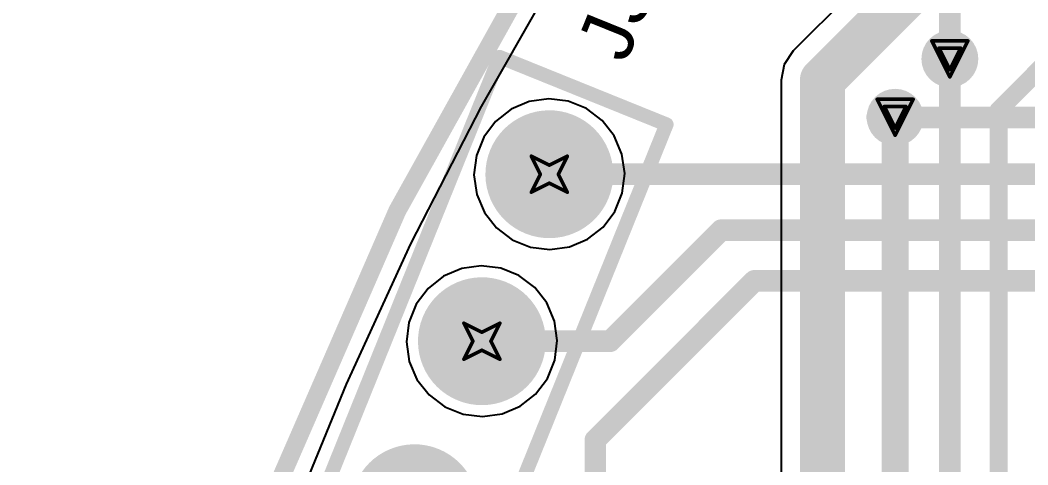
# Model space of a CAD drawing. Header units: inches. Extents: x 29 to 267, y 155 to 337.
# Drawn here: x 39.97 to 54.19, y 245.89 to 252.16 of the extents above; entities that cross this region are included whole.
import ezdxf

# ---------------------------------------------------------------- set-up
doc = ezdxf.new("R2010")
doc.units = ezdxf.units.IN
for name, color, linetype in [('Board Outline', 216, 'Continuous'), ('Bottom Layer', 5, 'Continuous'), ('Bottom Solder', 6, 'Continuous'), ('Drill Drawing', 1, 'Continuous'), ('Multi-Layer', 9, 'Continuous'), ('Pad Holes', 156, 'Continuous'), ('Top Layer', 1, 'Continuous'), ('Top Overlay', 2, 'Continuous'), ('Top Solder', 216, 'Continuous'), ('Via Holes', 16, 'Continuous')]:
    doc.layers.add(name, color=color, linetype=linetype)
doc.styles.add('Arial', font='', dxfattribs={"height": 0.2})
doc.styles.get('Arial').set_extended_font_data('Arial')

# ---------------------------------------------------------------- blocks, each defined once
blk = doc.blocks.new('HDR1X5__71')
at = {"layer": 'Bottom Layer'}
blk.add_hatch(color=5, dxfattribs=at).paths.add_polyline_path([(-0.7999996699999999, 0.7999996699999999), (0.7999996699999999, 0.7999996699999999), (0.7999996699999999, -0.7999996699999999), (-0.7999996699999999, -0.7999996699999999)])
h = blk.add_hatch(color=5, dxfattribs=at)
edge = h.paths.add_edge_path()
edge.add_arc((2.54, 0), 0.7999984, 0, 360)
h = blk.add_hatch(color=5, dxfattribs=at)
edge = h.paths.add_edge_path()
edge.add_arc((5.08, 0), 0.7999984, 0, 360)
h = blk.add_hatch(color=5, dxfattribs=at)
edge = h.paths.add_edge_path()
edge.add_arc((7.61999746, 2.54e-06), 0.7999984, 0, 360)
h = blk.add_hatch(color=5, dxfattribs=at)
edge = h.paths.add_edge_path()
edge.add_arc((10.16, -5.08e-06), 0.7999984, 0, 360)
at = {"layer": 'Bottom Solder'}
blk.add_hatch(color=6, dxfattribs=at).paths.add_polyline_path([(-0.90159967, 0.90159967), (0.90159967, 0.90159967), (0.90159967, -0.90159967), (-0.90159967, -0.90159967)])
h = blk.add_hatch(color=6, dxfattribs=at)
edge = h.paths.add_edge_path()
edge.add_arc((2.54, 0), 0.9015983999999999, 0, 360)
h = blk.add_hatch(color=6, dxfattribs=at)
edge = h.paths.add_edge_path()
edge.add_arc((5.08, 0), 0.9015983999999999, 0, 360)
h = blk.add_hatch(color=6, dxfattribs=at)
edge = h.paths.add_edge_path()
edge.add_arc((7.61999746, 2.54e-06), 0.9015983999999999, 0, 360)
h = blk.add_hatch(color=6, dxfattribs=at)
edge = h.paths.add_edge_path()
edge.add_arc((10.16, -5.08e-06), 0.9015983999999999, 0, 360)
at = {"layer": 'Multi-Layer'}
blk.add_hatch(color=9, dxfattribs=at).paths.add_polyline_path([(-0.7999996699999999, 0.7999996699999999), (0.7999996699999999, 0.7999996699999999), (0.7999996699999999, -0.7999996699999999), (-0.7999996699999999, -0.7999996699999999)])
h = blk.add_hatch(color=9, dxfattribs=at)
edge = h.paths.add_edge_path()
edge.add_arc((2.54, 0), 0.7999984, 0, 360)
h = blk.add_hatch(color=9, dxfattribs=at)
edge = h.paths.add_edge_path()
edge.add_arc((5.08, 0), 0.7999984, 0, 360)
h = blk.add_hatch(color=9, dxfattribs=at)
edge = h.paths.add_edge_path()
edge.add_arc((7.61999746, 2.54e-06), 0.7999984, 0, 360)
h = blk.add_hatch(color=9, dxfattribs=at)
edge = h.paths.add_edge_path()
edge.add_arc((10.16, -5.08e-06), 0.7999984, 0, 360)
at = {"layer": 'Pad Holes'}
h = blk.add_hatch(color=7, dxfattribs=at)
edge = h.paths.add_edge_path()
edge.add_arc((0, 0), 0.47500032, 0, 360)
h = blk.add_hatch(color=7, dxfattribs=at)
edge = h.paths.add_edge_path()
edge.add_arc((2.54, 0), 0.47500032, 0, 360)
h = blk.add_hatch(color=7, dxfattribs=at)
edge = h.paths.add_edge_path()
edge.add_arc((5.08, 0), 0.47500032, 0, 360)
h = blk.add_hatch(color=7, dxfattribs=at)
edge = h.paths.add_edge_path()
edge.add_arc((7.61999746, 2.54e-06), 0.47500032, 0, 360)
h = blk.add_hatch(color=7, dxfattribs=at)
edge = h.paths.add_edge_path()
edge.add_arc((10.16, -5.08e-06), 0.47500032, 0, 360)
at = {"layer": 'Top Layer'}
blk.add_hatch(color=1, dxfattribs=at).paths.add_polyline_path([(-0.7999996699999999, 0.7999996699999999), (0.7999996699999999, 0.7999996699999999), (0.7999996699999999, -0.7999996699999999), (-0.7999996699999999, -0.7999996699999999)])
h = blk.add_hatch(color=1, dxfattribs=at)
edge = h.paths.add_edge_path()
edge.add_arc((2.54, 0), 0.7999984, 0, 360)
h = blk.add_hatch(color=1, dxfattribs=at)
edge = h.paths.add_edge_path()
edge.add_arc((5.08, 0), 0.7999984, 0, 360)
h = blk.add_hatch(color=1, dxfattribs=at)
edge = h.paths.add_edge_path()
edge.add_arc((7.61999746, 2.54e-06), 0.7999984, 0, 360)
h = blk.add_hatch(color=1, dxfattribs=at)
edge = h.paths.add_edge_path()
edge.add_arc((10.16, -5.08e-06), 0.7999984, 0, 360)
at = {"layer": 'Top Solder'}
blk.add_hatch(color=216, dxfattribs=at).paths.add_polyline_path([(-0.90159967, 0.90159967), (0.90159967, 0.90159967), (0.90159967, -0.90159967), (-0.90159967, -0.90159967)])
h = blk.add_hatch(color=216, dxfattribs=at)
edge = h.paths.add_edge_path()
edge.add_arc((2.54, 0), 0.9015983999999999, 0, 360)
h = blk.add_hatch(color=216, dxfattribs=at)
edge = h.paths.add_edge_path()
edge.add_arc((5.08, 0), 0.9015983999999999, 0, 360)
h = blk.add_hatch(color=216, dxfattribs=at)
edge = h.paths.add_edge_path()
edge.add_arc((7.61999746, 2.54e-06), 0.9015983999999999, 0, 360)
h = blk.add_hatch(color=216, dxfattribs=at)
edge = h.paths.add_edge_path()
edge.add_arc((10.16, -5.08e-06), 0.9015983999999999, 0, 360)
at = {"layer": 'Top Overlay'}
for points in [[(-1.26999746, 1.27, 0.1999996, 0.1999996, 0), (-1.27, -1.26999746, 0.1999996, 0.1999996, 0)], [(-1.26999746, 1.27, 0.1999996, 0.1999996, 0), (11.43, 1.27000254, 0.1999996, 0.1999996, 0)], [(11.43, 1.27000254, 0.1999996, 0.1999996, 0), (11.43, -1.27, 0.1999996, 0.1999996, 0)], [(-1.27, -1.26999746, 0.1999996, 0.1999996, 0), (11.43, -1.27, 0.1999996, 0.1999996, 0)]]:
    blk.add_lwpolyline(points, format="xyseb", dxfattribs=at)
for points in [[(-1.31999736, 1.27, 0.0999998, 0.0999998, 1), (-1.21999756, 1.27, 0.0999998, 0.0999998, 1)], [(-1.31999736, 1.27, 0.0999998, 0.0999998, 1), (-1.21999756, 1.27, 0.0999998, 0.0999998, 1)], [(11.3800001, 1.27000254, 0.0999998, 0.0999998, 1), (11.4799999, 1.27000254, 0.0999998, 0.0999998, 1)], [(11.3800001, 1.27000254, 0.0999998, 0.0999998, 1), (11.4799999, 1.27000254, 0.0999998, 0.0999998, 1)], [(-1.3199999, -1.26999746, 0.0999998, 0.0999998, 1), (-1.2200001, -1.26999746, 0.0999998, 0.0999998, 1)], [(-1.3199999, -1.26999746, 0.0999998, 0.0999998, 1), (-1.2200001, -1.26999746, 0.0999998, 0.0999998, 1)], [(11.3800001, -1.27, 0.0999998, 0.0999998, 1), (11.4799999, -1.27, 0.0999998, 0.0999998, 1)], [(11.3800001, -1.27, 0.0999998, 0.0999998, 1), (11.4799999, -1.27, 0.0999998, 0.0999998, 1)]]:
    blk.add_lwpolyline(points, format="xyseb", close=True, dxfattribs=at)

msp = doc.modelspace()

# ---------------------------------------------------------------- hatches: boundary and pattern name
at = {"layer": 'Bottom Layer'}
h = msp.add_hatch(color=5, dxfattribs=at)
edge = h.paths.add_edge_path()
edge.add_arc((53.08558852, 251.61258288), 0.2999994, 0, 360)
h = msp.add_hatch(color=5, dxfattribs=at)
edge = h.paths.add_edge_path()
edge.add_arc((52.31336756, 250.78931808), 0.2999994, 0, 360)
at = {"layer": 'Bottom Solder'}
h = msp.add_hatch(color=6, dxfattribs=at)
edge = h.paths.add_edge_path()
edge.add_arc((53.08558852, 251.61258288), 0.4015993999999999, 0, 360)
h = msp.add_hatch(color=6, dxfattribs=at)
edge = h.paths.add_edge_path()
edge.add_arc((52.31336756, 250.78931808), 0.4015993999999999, 0, 360)
at = {"layer": 'Top Layer'}
h = msp.add_hatch(color=1, dxfattribs=at)
edge = h.paths.add_edge_path()
edge.add_arc((53.08558852, 251.61258288), 0.2999994, 0, 360)
h = msp.add_hatch(color=1, dxfattribs=at)
edge = h.paths.add_edge_path()
edge.add_arc((52.31336756, 250.78931808), 0.2999994, 0, 360)
at = {"layer": 'Top Solder'}
h = msp.add_hatch(color=216, dxfattribs=at)
edge = h.paths.add_edge_path()
edge.add_arc((53.08558852, 251.61258288), 0.4015993999999999, 0, 360)
h = msp.add_hatch(color=216, dxfattribs=at)
edge = h.paths.add_edge_path()
edge.add_arc((52.31336756, 250.78931808), 0.4015993999999999, 0, 360)
at = {"layer": 'Via Holes'}
h = msp.add_hatch(color=7, dxfattribs=at)
edge = h.paths.add_edge_path()
edge.add_arc((53.08558852, 251.61258288), 0.1499997, 0, 360)
h = msp.add_hatch(color=7, dxfattribs=at)
edge = h.paths.add_edge_path()
edge.add_arc((52.31336756, 250.78931808), 0.1499997, 0, 360)

# ---------------------------------------------------------------- linework, layer by layer
at = {"layer": 'Board Outline'}
msp.add_lwpolyline([(55.14453537999999, 191.49055174, 0.254, 0.254, -2.4521854228508), (125.14466462, 191.49055174, 0.254, 0.254, 0)], format="xyseb", dxfattribs=at)
at = {"layer": 'Bottom Layer'}
for p, q in [((52.18311635999999, 253.03309312), (50.87512811999999, 251.72510488)), ((46.47622404, 250.94253596), (47.55567578, 252.83344658)), ((50.87512811999999, 251.72510488), (50.74881646, 251.53606538)), ((50.74881646, 251.53606538), (50.70446044, 251.31307624)), ((50.70446044, 251.31307624), (50.70446044, 243.50409008)), ((47.15006064, 251.01096356), (46.89460014, 250.90252842)), ((47.42488356, 251.0495868), (47.15006064, 251.01096356)), ((47.70033894, 251.01576416), (47.42488356, 251.0495868)), ((47.95765617999999, 250.91180196), (47.70033894, 251.01576416)), ((45.48064564, 249.00609076), (46.47622404, 250.94253596)), ((46.89460014, 250.90252842), (46.67591122, 250.73166516)), ((48.17929403999999, 250.74478426), (47.95765617999999, 250.91180196)), ((46.67591122, 250.73166516), (46.50889352, 250.5100273)), ((48.3501573, 250.52609534), (48.17929403999999, 250.74478426)), ((48.45859244, 250.27063484), (48.3501573, 250.52609534)), ((46.50889352, 250.5100273), (46.40493132, 250.25271006)), ((46.40493132, 250.25271006), (46.37110868, 249.97725468)), ((48.49721568, 249.99581192), (48.45859244, 250.27063484)), ((46.37110868, 249.97725468), (46.40973192, 249.70243176)), ((48.46339303999999, 249.72035654), (48.49721568, 249.99581192)), ((46.40973192, 249.70243176), (46.51816706, 249.44697126)), ((48.35943083999999, 249.4630393), (48.46339303999999, 249.72035654)), ((46.51816706, 249.44697126), (46.68903031999999, 249.22828234)), ((48.19241314, 249.24140144), (48.35943083999999, 249.4630393)), ((46.68903031999999, 249.22828234), (46.91066817999999, 249.06126464)), ((47.97372422, 249.07053818), (48.19241314, 249.24140144)), ((44.57092432, 247.02796924), (45.48064564, 249.00609076)), ((46.91066817999999, 249.06126464), (47.16798542, 248.95730244)), ((47.4434408, 248.9234798), (47.71826372, 248.96210304)), ((47.71826372, 248.96210304), (47.97372422, 249.07053818)), ((47.16798542, 248.95730244), (47.4434408, 248.9234798)), ((46.47337416, 248.69453944), (46.19855123999999, 248.6559162)), ((46.74882954, 248.6607168), (46.47337416, 248.69453944)), ((45.94309074, 248.54748106), (45.72440182, 248.3766178)), ((46.19855123999999, 248.6559162), (45.94309074, 248.54748106)), ((47.00614677999999, 248.5567546), (46.74882954, 248.6607168)), ((47.22778464, 248.3897369), (47.00614677999999, 248.5567546)), ((45.72440182, 248.3766178), (45.55738411999999, 248.15497994)), ((47.3986479, 248.17104798), (47.22778464, 248.3897369)), ((45.55738411999999, 248.15497994), (45.45342192, 247.8976627)), ((47.50708304, 247.91558748), (47.3986479, 248.17104798)), ((45.45342192, 247.8976627), (45.41959927999999, 247.62220732)), ((47.54570628, 247.64076456), (47.50708304, 247.91558748)), ((45.41959927999999, 247.62220732), (45.45822252, 247.3473844)), ((47.51188363999999, 247.36530918), (47.54570628, 247.64076456)), ((45.45822252, 247.3473844), (45.56665766, 247.0919239)), ((47.40792144, 247.10799194), (47.51188363999999, 247.36530918)), ((43.7487568, 245.01186202), (44.57092432, 247.02796924)), ((45.56665766, 247.0919239), (45.73752091999999, 246.87323498)), ((47.24090374, 246.88635408), (47.40792144, 247.10799194)), ((45.73752091999999, 246.87323498), (45.95915878, 246.70621728)), ((47.02221482, 246.71549082), (47.24090374, 246.88635408)), ((45.95915878, 246.70621728), (46.21647602, 246.60225508)), ((46.76675432, 246.60705568), (47.02221482, 246.71549082)), ((46.21647602, 246.60225508), (46.4919314, 246.56843244)), ((46.4919314, 246.56843244), (46.76675432, 246.60705568))]:
    msp.add_line(p, q, dxfattribs=at)
for points in [[(53.77507659999999, 250.8917766, 0.254, 0.254, 0), (60.69329999999999, 257.81, 0.254, 0.254, 0)], [(51.28715676, 251.31307624, 0.635, 0.635, 0), (52.595145, 252.62106448, 0.635, 0.635, 0)], [(52.91086192, 251.53270242, 0.3048, 0.3048, 0), (52.91086192, 251.61258288, 0.3048, 0.3048, 0)], [(52.91086192, 251.53270242, 0.3048, 0.3048, 0), (53.08558852, 251.35797582, 0.3048, 0.3048, 0)], [(51.28715676, 242.92139376, 0.635, 0.635, 0), (51.28715676, 251.31307624, 0.635, 0.635, 0)], [(53.08558852, 238.49755196, 0.3048, 0.3048, 0), (53.08558852, 251.35797582, 0.3048, 0.3048, 0)], [(52.31336756, 238.96809712, 0.3809999999999999, 0.3809999999999999, 0), (52.31336756, 250.78931808, 0.3809999999999999, 0.3809999999999999, 0)], [(53.77507659999999, 237.8234766, 0.254, 0.254, 0), (53.77507659999999, 250.8917766, 0.254, 0.254, 0)]]:
    msp.add_lwpolyline(points, format="xyseb", dxfattribs=at)
for points in [[(52.83466191999999, 251.61258288, 0.1524, 0.1524, 1), (52.98706192, 251.61258288, 0.1524, 0.1524, 1)], [(52.83466191999999, 251.53270242, 0.1524, 0.1524, 1), (52.98706192, 251.53270242, 0.1524, 0.1524, 1)], [(52.83466191999999, 251.53270242, 0.1524, 0.1524, 1), (52.98706192, 251.53270242, 0.1524, 0.1524, 1)], [(51.12840676, 251.31307624, 0.3175, 0.3175, 1), (51.44590676, 251.31307624, 0.3175, 0.3175, 1)], [(51.12840676, 251.31307624, 0.3175, 0.3175, 1), (51.44590676, 251.31307624, 0.3175, 0.3175, 1)], [(53.00938852, 251.35797582, 0.1524, 0.1524, 1), (53.16178851999999, 251.35797582, 0.1524, 0.1524, 1)], [(53.00938852, 251.35797582, 0.1524, 0.1524, 1), (53.16178851999999, 251.35797582, 0.1524, 0.1524, 1)], [(52.21811756, 250.78931808, 0.1905, 0.1905, 1), (52.40861756, 250.78931808, 0.1905, 0.1905, 1)], [(53.71157659999999, 250.8917766, 0.127, 0.127, 1), (53.8385766, 250.8917766, 0.127, 0.127, 1)], [(53.71157659999999, 250.8917766, 0.127, 0.127, 1), (53.8385766, 250.8917766, 0.127, 0.127, 1)]]:
    msp.add_lwpolyline(points, format="xyseb", close=True, dxfattribs=at)
at = {"layer": 'Drill Drawing'}
for points in [[(52.83158852, 251.86658288, 0.0508, 0.0508, 0), (53.33958851999999, 251.86658288, 0.0508, 0.0508, 0)], [(52.83158852, 251.86658288, 0.0508, 0.0508, 0), (53.08558852, 251.35858288, 0.0508, 0.0508, 0)], [(53.08558852, 251.35858288, 0.0508, 0.0508, 0), (53.33958851999999, 251.86658288, 0.0508, 0.0508, 0)], [(52.93318851999999, 251.76498288, 0.0508, 0.0508, 0), (53.23798851999999, 251.76498288, 0.0508, 0.0508, 0)], [(52.93318851999999, 251.76498288, 0.0508, 0.0508, 0), (53.08558852, 251.46018288, 0.0508, 0.0508, 0)], [(53.08558852, 251.46018288, 0.0508, 0.0508, 0), (53.23798851999999, 251.76498288, 0.0508, 0.0508, 0)], [(52.05936756, 251.04331808, 0.0508, 0.0508, 0), (52.56736756, 251.04331808, 0.0508, 0.0508, 0)], [(52.05936756, 251.04331808, 0.0508, 0.0508, 0), (52.31336756, 250.53531808, 0.0508, 0.0508, 0)], [(52.16096756, 250.94171808, 0.0508, 0.0508, 0), (52.46576756, 250.94171808, 0.0508, 0.0508, 0)], [(52.16096756, 250.94171808, 0.0508, 0.0508, 0), (52.31336756, 250.63691808, 0.0508, 0.0508, 0)], [(52.31336756, 250.53531808, 0.0508, 0.0508, 0), (52.56736756, 251.04331808, 0.0508, 0.0508, 0)], [(52.31336756, 250.63691808, 0.0508, 0.0508, 0), (52.46576756, 250.94171808, 0.0508, 0.0508, 0)], [(47.18016218, 250.2405333, 0.0508, 0.0508, 0), (47.43416217999999, 250.1135333, 0.0508, 0.0508, 0)], [(47.18016218, 250.2405333, 0.0508, 0.0508, 0), (47.30716218, 249.9865333, 0.0508, 0.0508, 0)], [(47.43416217999999, 250.1135333, 0.0508, 0.0508, 0), (47.68816218, 250.2405333, 0.0508, 0.0508, 0)], [(47.56116218, 249.9865333, 0.0508, 0.0508, 0), (47.68816218, 250.2405333, 0.0508, 0.0508, 0)], [(47.18016218, 249.7325333, 0.0508, 0.0508, 0), (47.30716218, 249.9865333, 0.0508, 0.0508, 0)], [(47.56116218, 249.9865333, 0.0508, 0.0508, 0), (47.68816218, 249.7325333, 0.0508, 0.0508, 0)], [(47.18016218, 249.7325333, 0.0508, 0.0508, 0), (47.43416217999999, 249.8595333, 0.0508, 0.0508, 0)], [(47.43416217999999, 249.8595333, 0.0508, 0.0508, 0), (47.68816218, 249.7325333, 0.0508, 0.0508, 0)], [(46.22865278, 247.88548594, 0.0508, 0.0508, 0), (46.48265278, 247.75848594, 0.0508, 0.0508, 0)], [(46.22865278, 247.88548594, 0.0508, 0.0508, 0), (46.35565278, 247.63148594, 0.0508, 0.0508, 0)], [(46.48265278, 247.75848594, 0.0508, 0.0508, 0), (46.73665278, 247.88548594, 0.0508, 0.0508, 0)], [(46.60965278, 247.63148594, 0.0508, 0.0508, 0), (46.73665278, 247.88548594, 0.0508, 0.0508, 0)], [(46.22865278, 247.37748594, 0.0508, 0.0508, 0), (46.35565278, 247.63148594, 0.0508, 0.0508, 0)], [(46.60965278, 247.63148594, 0.0508, 0.0508, 0), (46.73665278, 247.37748594, 0.0508, 0.0508, 0)], [(46.22865278, 247.37748594, 0.0508, 0.0508, 0), (46.48265278, 247.50448594, 0.0508, 0.0508, 0)], [(46.48265278, 247.50448594, 0.0508, 0.0508, 0), (46.73665278, 247.37748594, 0.0508, 0.0508, 0)]]:
    msp.add_lwpolyline(points, format="xyseb", dxfattribs=at)
for points in [[(52.81888852, 251.86658288, 0.0254, 0.0254, 1), (52.84428852, 251.86658288, 0.0254, 0.0254, 1)], [(52.81888852, 251.86658288, 0.0254, 0.0254, 1), (52.84428852, 251.86658288, 0.0254, 0.0254, 1)], [(53.32688851999999, 251.86658288, 0.0254, 0.0254, 1), (53.35228852, 251.86658288, 0.0254, 0.0254, 1)], [(53.32688851999999, 251.86658288, 0.0254, 0.0254, 1), (53.35228852, 251.86658288, 0.0254, 0.0254, 1)], [(52.92048852, 251.76498288, 0.0254, 0.0254, 1), (52.94588852, 251.76498288, 0.0254, 0.0254, 1)], [(52.92048852, 251.76498288, 0.0254, 0.0254, 1), (52.94588852, 251.76498288, 0.0254, 0.0254, 1)], [(53.22528851999999, 251.76498288, 0.0254, 0.0254, 1), (53.25068852, 251.76498288, 0.0254, 0.0254, 1)], [(53.22528851999999, 251.76498288, 0.0254, 0.0254, 1), (53.25068852, 251.76498288, 0.0254, 0.0254, 1)], [(53.07288852, 251.46018288, 0.0254, 0.0254, 1), (53.09828852, 251.46018288, 0.0254, 0.0254, 1)], [(53.07288852, 251.46018288, 0.0254, 0.0254, 1), (53.09828852, 251.46018288, 0.0254, 0.0254, 1)], [(53.07288852, 251.35858288, 0.0254, 0.0254, 1), (53.09828852, 251.35858288, 0.0254, 0.0254, 1)], [(53.07288852, 251.35858288, 0.0254, 0.0254, 1), (53.09828852, 251.35858288, 0.0254, 0.0254, 1)], [(52.04666756, 251.04331808, 0.0254, 0.0254, 1), (52.07206755999999, 251.04331808, 0.0254, 0.0254, 1)], [(52.04666756, 251.04331808, 0.0254, 0.0254, 1), (52.07206755999999, 251.04331808, 0.0254, 0.0254, 1)], [(52.14826755999999, 250.94171808, 0.0254, 0.0254, 1), (52.17366755999999, 250.94171808, 0.0254, 0.0254, 1)], [(52.14826755999999, 250.94171808, 0.0254, 0.0254, 1), (52.17366755999999, 250.94171808, 0.0254, 0.0254, 1)], [(52.45306755999999, 250.94171808, 0.0254, 0.0254, 1), (52.47846755999999, 250.94171808, 0.0254, 0.0254, 1)], [(52.45306755999999, 250.94171808, 0.0254, 0.0254, 1), (52.47846755999999, 250.94171808, 0.0254, 0.0254, 1)], [(52.55466756, 251.04331808, 0.0254, 0.0254, 1), (52.58006756, 251.04331808, 0.0254, 0.0254, 1)], [(52.55466756, 251.04331808, 0.0254, 0.0254, 1), (52.58006756, 251.04331808, 0.0254, 0.0254, 1)], [(52.30066756, 250.63691808, 0.0254, 0.0254, 1), (52.32606756, 250.63691808, 0.0254, 0.0254, 1)], [(52.30066756, 250.63691808, 0.0254, 0.0254, 1), (52.32606756, 250.63691808, 0.0254, 0.0254, 1)], [(52.30066756, 250.53531808, 0.0254, 0.0254, 1), (52.32606756, 250.53531808, 0.0254, 0.0254, 1)], [(52.30066756, 250.53531808, 0.0254, 0.0254, 1), (52.32606756, 250.53531808, 0.0254, 0.0254, 1)], [(47.16746217999999, 250.2405333, 0.0254, 0.0254, 1), (47.19286218, 250.2405333, 0.0254, 0.0254, 1)], [(47.16746217999999, 250.2405333, 0.0254, 0.0254, 1), (47.19286218, 250.2405333, 0.0254, 0.0254, 1)], [(47.67546218, 250.2405333, 0.0254, 0.0254, 1), (47.70086217999999, 250.2405333, 0.0254, 0.0254, 1)], [(47.67546218, 250.2405333, 0.0254, 0.0254, 1), (47.70086217999999, 250.2405333, 0.0254, 0.0254, 1)], [(47.42146218, 250.1135333, 0.0254, 0.0254, 1), (47.44686218, 250.1135333, 0.0254, 0.0254, 1)], [(47.42146218, 250.1135333, 0.0254, 0.0254, 1), (47.44686218, 250.1135333, 0.0254, 0.0254, 1)], [(47.29446218, 249.9865333, 0.0254, 0.0254, 1), (47.31986217999999, 249.9865333, 0.0254, 0.0254, 1)], [(47.29446218, 249.9865333, 0.0254, 0.0254, 1), (47.31986217999999, 249.9865333, 0.0254, 0.0254, 1)], [(47.54846217999999, 249.9865333, 0.0254, 0.0254, 1), (47.57386218, 249.9865333, 0.0254, 0.0254, 1)], [(47.54846217999999, 249.9865333, 0.0254, 0.0254, 1), (47.57386218, 249.9865333, 0.0254, 0.0254, 1)], [(47.42146218, 249.8595333, 0.0254, 0.0254, 1), (47.44686218, 249.8595333, 0.0254, 0.0254, 1)], [(47.42146218, 249.8595333, 0.0254, 0.0254, 1), (47.44686218, 249.8595333, 0.0254, 0.0254, 1)], [(47.16746217999999, 249.7325333, 0.0254, 0.0254, 1), (47.19286218, 249.7325333, 0.0254, 0.0254, 1)], [(47.16746217999999, 249.7325333, 0.0254, 0.0254, 1), (47.19286218, 249.7325333, 0.0254, 0.0254, 1)], [(47.67546218, 249.7325333, 0.0254, 0.0254, 1), (47.70086217999999, 249.7325333, 0.0254, 0.0254, 1)], [(47.67546218, 249.7325333, 0.0254, 0.0254, 1), (47.70086217999999, 249.7325333, 0.0254, 0.0254, 1)], [(46.21595277999999, 247.88548594, 0.0254, 0.0254, 1), (46.24135277999999, 247.88548594, 0.0254, 0.0254, 1)], [(46.21595277999999, 247.88548594, 0.0254, 0.0254, 1), (46.24135277999999, 247.88548594, 0.0254, 0.0254, 1)], [(46.72395278, 247.88548594, 0.0254, 0.0254, 1), (46.74935278, 247.88548594, 0.0254, 0.0254, 1)], [(46.72395278, 247.88548594, 0.0254, 0.0254, 1), (46.74935278, 247.88548594, 0.0254, 0.0254, 1)], [(46.46995278, 247.75848594, 0.0254, 0.0254, 1), (46.49535278, 247.75848594, 0.0254, 0.0254, 1)], [(46.46995278, 247.75848594, 0.0254, 0.0254, 1), (46.49535278, 247.75848594, 0.0254, 0.0254, 1)], [(46.34295278, 247.63148594, 0.0254, 0.0254, 1), (46.36835278, 247.63148594, 0.0254, 0.0254, 1)], [(46.34295278, 247.63148594, 0.0254, 0.0254, 1), (46.36835278, 247.63148594, 0.0254, 0.0254, 1)], [(46.59695278, 247.63148594, 0.0254, 0.0254, 1), (46.62235278, 247.63148594, 0.0254, 0.0254, 1)], [(46.59695278, 247.63148594, 0.0254, 0.0254, 1), (46.62235278, 247.63148594, 0.0254, 0.0254, 1)], [(46.21595277999999, 247.37748594, 0.0254, 0.0254, 1), (46.24135277999999, 247.37748594, 0.0254, 0.0254, 1)], [(46.21595277999999, 247.37748594, 0.0254, 0.0254, 1), (46.24135277999999, 247.37748594, 0.0254, 0.0254, 1)], [(46.46995278, 247.50448594, 0.0254, 0.0254, 1), (46.49535278, 247.50448594, 0.0254, 0.0254, 1)], [(46.46995278, 247.50448594, 0.0254, 0.0254, 1), (46.49535278, 247.50448594, 0.0254, 0.0254, 1)], [(46.72395278, 247.37748594, 0.0254, 0.0254, 1), (46.74935278, 247.37748594, 0.0254, 0.0254, 1)], [(46.72395278, 247.37748594, 0.0254, 0.0254, 1), (46.74935278, 247.37748594, 0.0254, 0.0254, 1)]]:
    msp.add_lwpolyline(points, format="xyseb", close=True, dxfattribs=at)
at = {"layer": 'Top Layer'}
for points in [[(53.08558852, 251.61258288, 0.3048, 0.3048, 0), (53.08558852, 253.54965546, 0.3048, 0.3048, 0)], [(52.05936756, 250.78931808, 0.3048, 0.3048, 0), (52.06362459999999, 250.78506104, 0.3048, 0.3048, 0)], [(52.06362459999999, 250.78506104, 0.3048, 0.3048, 0), (55.04730164, 250.78506104, 0.3048, 0.3048, 0)], [(47.43416217999999, 249.9865333, 0.3048, 0.3048, 0), (56.51151003999999, 249.9865333, 0.3048, 0.3048, 0)], [(48.29228594, 247.63148594, 0.3048, 0.3048, 0), (49.8577616, 249.1969616, 0.3048, 0.3048, 0)], [(49.8577616, 249.1969616, 0.3048, 0.3048, 0), (56.85330767999999, 249.1969616, 0.3048, 0.3048, 0)], [(48.08343444, 246.23853216, 0.3048, 0.3048, 0), (50.32861156, 248.48370928, 0.3048, 0.3048, 0)], [(50.32861156, 248.48370928, 0.3048, 0.3048, 0), (57.27142469999999, 248.48370928, 0.3048, 0.3048, 0)], [(46.48265278, 247.63148594, 0.3048, 0.3048, 0), (48.29228594, 247.63148594, 0.3048, 0.3048, 0)], [(48.08343444, 241.49960336, 0.3048, 0.3048, 0), (48.08343444, 246.23853216, 0.3048, 0.3048, 0)]]:
    msp.add_lwpolyline(points, format="xyseb", dxfattribs=at)
for points in [[(53.00938852, 251.61258288, 0.1524, 0.1524, 1), (53.16178851999999, 251.61258288, 0.1524, 0.1524, 1)], [(51.98316756, 250.78931808, 0.1524, 0.1524, 1), (52.13556755999999, 250.78931808, 0.1524, 0.1524, 1)], [(51.9874246, 250.78506104, 0.1524, 0.1524, 1), (52.1398246, 250.78506104, 0.1524, 0.1524, 1)], [(51.9874246, 250.78506104, 0.1524, 0.1524, 1), (52.1398246, 250.78506104, 0.1524, 0.1524, 1)], [(47.35796218, 249.9865333, 0.1524, 0.1524, 1), (47.51036218, 249.9865333, 0.1524, 0.1524, 1)], [(49.7815616, 249.1969616, 0.1524, 0.1524, 1), (49.9339616, 249.1969616, 0.1524, 0.1524, 1)], [(49.7815616, 249.1969616, 0.1524, 0.1524, 1), (49.9339616, 249.1969616, 0.1524, 0.1524, 1)], [(50.25241155999999, 248.48370928, 0.1524, 0.1524, 1), (50.40481155999999, 248.48370928, 0.1524, 0.1524, 1)], [(50.25241155999999, 248.48370928, 0.1524, 0.1524, 1), (50.40481155999999, 248.48370928, 0.1524, 0.1524, 1)], [(46.40645278, 247.63148594, 0.1524, 0.1524, 1), (46.55885278, 247.63148594, 0.1524, 0.1524, 1)], [(48.21608594, 247.63148594, 0.1524, 0.1524, 1), (48.36848594, 247.63148594, 0.1524, 0.1524, 1)], [(48.21608594, 247.63148594, 0.1524, 0.1524, 1), (48.36848594, 247.63148594, 0.1524, 0.1524, 1)], [(48.00723444, 246.23853216, 0.1524, 0.1524, 1), (48.15963444, 246.23853216, 0.1524, 0.1524, 1)], [(48.00723444, 246.23853216, 0.1524, 0.1524, 1), (48.15963444, 246.23853216, 0.1524, 0.1524, 1)]]:
    msp.add_lwpolyline(points, format="xyseb", close=True, dxfattribs=at)

# ---------------------------------------------------------------- block references
at = {"rotation": 68}
msp.add_blockref('HDR1X5__71', (43.62815506, 240.5663464), dxfattribs=at)

# ---------------------------------------------------------------- texts
at = {"layer": 'Top Overlay', "style": 'Arial'}
msp.add_text('J3', height=0.7619999999999999, rotation=68, dxfattribs=at).set_placement((48.51198832, 251.53541514))

doc.saveas('drawing.dxf')
